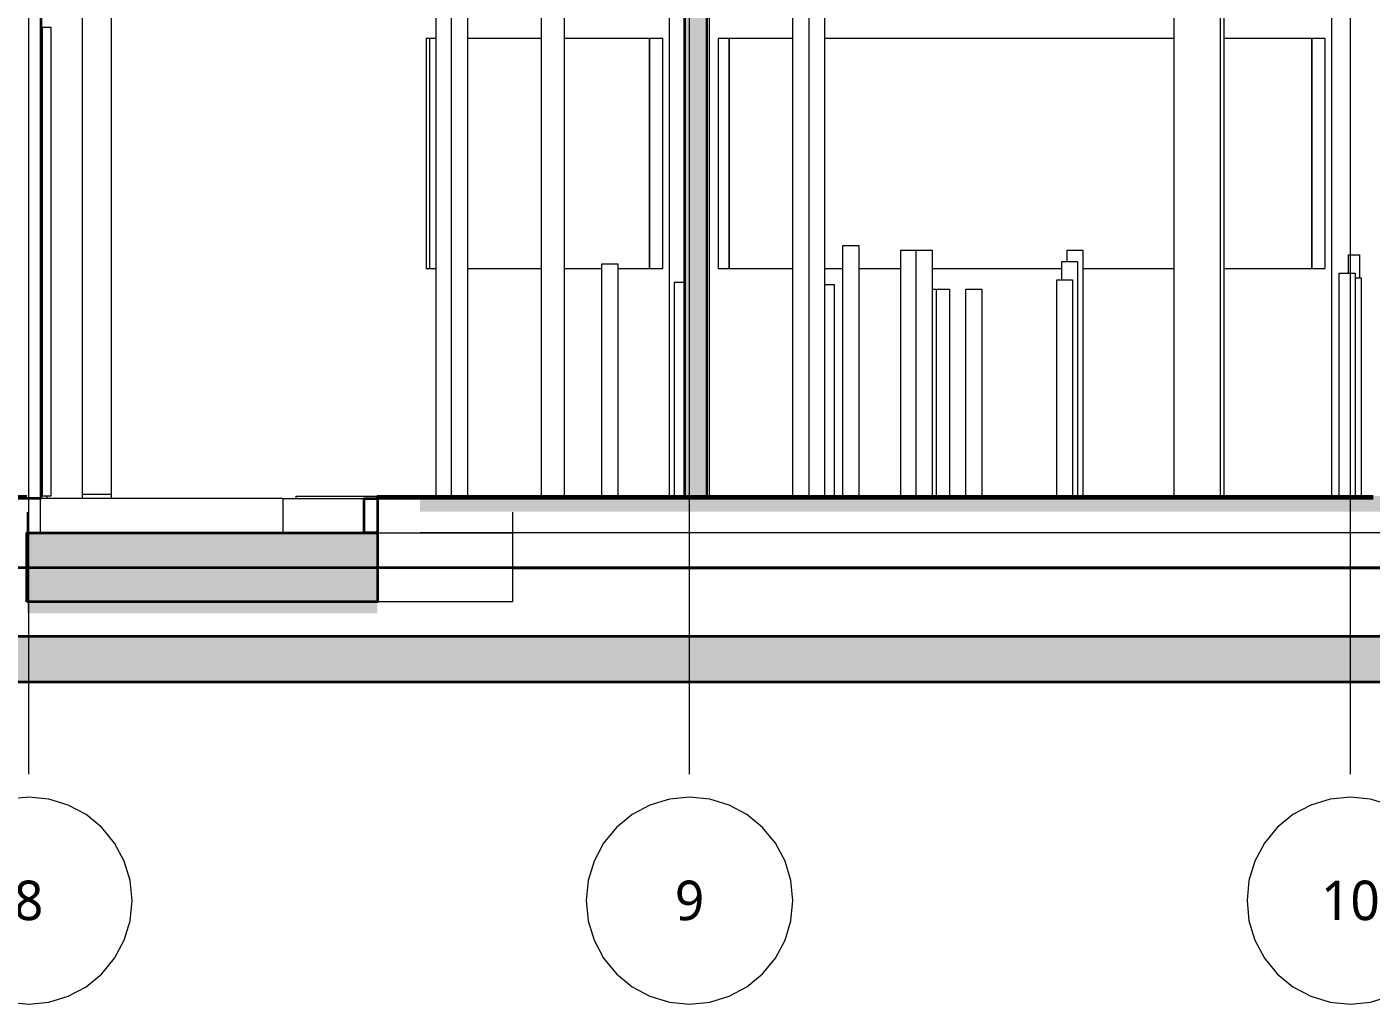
# Model space of a CAD drawing. Header units: millimetres. Extents: x 0 to 153524, y 0 to 59400.
# Drawn here: x 34685 to 40535, y 42700 to 46951 of the extents above; entities that cross this region are included whole.
import ezdxf

# ---------------------------------------------------------------- set-up
doc = ezdxf.new("R2010")
doc.units = ezdxf.units.MM
doc.linetypes.add('DASHDOT', pattern=[3.556, 2.54, -0.508, 0, -0.508])
for name, color, linetype, lineweight in [('01_切断（構造・壁）', 7, 'Continuous', 35), ('02_切断（家具）', 8, 'Continuous', 18), ('05_断熱（仮）', 2, 'Continuous', 9), ('10_見えがかり', 7, 'Continuous', 13), ('11_見えがかり（家具）', 8, 'Continuous', 9), ('12_見えがかり（ガラス）', 5, 'Continuous', 9), ('40_通り芯', 1, 'DASHDOT', 9), ('41_通り芯の符号', 1, 'Continuous', 13)]:
    doc.layers.add(name, color=color, linetype=linetype, lineweight=lineweight)
doc.styles.add('JP', font='NotoSansCJKjp-Regular.otf')

msp = doc.modelspace()

# ---------------------------------------------------------------- hatches: boundary and pattern name
at = {"layer": '01_切断（構造・壁）'}
for color, points in [(7, [(37473.8, 44900), (37415.7, 44900), (37240.6, 44900), (37178.4, 44900), (37178.3, 44900), (37177.2, 44900), (37176, 44900), (37173.6, 44900), (37168.6, 44900), (37161.5, 44900), (37152.3, 44900), (37141.3, 44900), (37128.8, 44900), (37115, 44900), (37100.1, 44900), (37084.4, 44900), (37068.2, 44900), (37051.6, 44900), (37035, 44900), (37018.6, 44900), (37002.7, 44900), (36987.6, 44900), (36973.6, 44900), (36959.7, 44900), (36944.7, 44900), (36928.9, 44900), (36912.4, 44900), (36895.3, 44900), (36877.8, 44900), (36860, 44900), (36842.1, 44900), (36824.2, 44900), (36806.6, 44900), (36789.4, 44900), (36772.7, 44900), (36756.8, 44900), (36741.8, 44900), (36727.7, 44900), (36724.4, 44900), (36719.1, 44900), (36713.4, 44900), (36707.3, 44900), (36700.8, 44900), (36693.9, 44900), (36686.7, 44900), (36679, 44900), (36671, 44900), (36662.7, 44900), (36654, 44900), (36644.9, 44900), (36635.6, 44900), (36625.9, 44900), (36615.9, 44900), (36605.7, 44900), (36595.1, 44900), (36584.3, 44900), (36573.3, 44900), (36560.8, 44900), (36546, 44900), (36529, 44900), (36510.1, 44900), (36489.5, 44900), (36467.4, 44900), (36444.2, 44900), (36420, 44900), (36344.9, 44900), (36343.6, 44900), (36340.3, 44900), (36335.1, 44900), (36328.2, 44900), (36319.6, 44900), (36309.5, 44900), (36298.1, 44900), (36285.4, 44900), (36271.8, 44900), (36257.3, 44900), (36242.4, 44900), (36227.1, 44900), (36211.8, 44900), (36210.4, 44900), (36210.4, 44909), (36210.4, 44910), (36211.8, 44910), (36227.1, 44910), (36242.4, 44910), (36257.3, 44910), (36271.8, 44910), (36285.4, 44910), (36298.1, 44910), (36309.5, 44910), (36319.6, 44910), (36328.2, 44910), (36335.1, 44910), (36340.3, 44910), (36343.6, 44910), (36344.9, 44910), (36420, 44910), (36444.2, 44910), (36467.4, 44910), (36489.5, 44910), (36510.1, 44910), (36529, 44910), (36546, 44910), (36560.8, 44910), (36573.3, 44910), (36584.3, 44910), (36595.1, 44910), (36605.7, 44910), (36615.9, 44910), (36625.9, 44910), (36635.6, 44910), (36644.9, 44910), (36654, 44910), (36662.7, 44910), (36671, 44910), (36679, 44910), (36686.7, 44910), (36693.9, 44910), (36700.8, 44910), (36707.3, 44910), (36713.4, 44910), (36719.1, 44910), (36724.4, 44910), (36727.7, 44910), (36741.8, 44910), (36756.8, 44910), (36772.7, 44910), (36789.4, 44910), (36806.6, 44910), (36824.2, 44910), (36842.1, 44910), (36860, 44910), (36877.8, 44910), (36895.3, 44910), (36912.4, 44910), (36928.9, 44910), (36944.7, 44910), (36959.7, 44910), (36973.6, 44910), (36987.6, 44910), (37002.7, 44910), (37018.6, 44910), (37035, 44910), (37051.6, 44910), (37068.2, 44910), (37084.4, 44910), (37100.1, 44910), (37115, 44910), (37128.8, 44910), (37141.3, 44910), (37152.3, 44910), (37161.5, 44910), (37168.6, 44910), (37173.6, 44910), (37176, 44910), (37177.2, 44910), (37178.3, 44910), (37178.4, 44910), (37240.6, 44910), (37415.7, 44910), (37473.8, 44910), (37566.7, 44910), (37566.7, 44903.8), (37566.7, 44900)]), (7, [(47879.6, 44842), (47879.6, 44900), (36396.1, 44900), (36396.1, 44842)]), (7, [(40450.8, 44900), (40263.7, 44900), (40146.7, 44900), (39971.6, 44900), (39796.6, 44900), (39621.5, 44900), (39446.4, 44900), (39271.4, 44900), (39154.4, 44900), (38874.3, 44900), (38594.2, 44900), (38314.1, 44900), (38034, 44900), (37753.9, 44900), (37566.7, 44900), (37566.7, 44906.2), (37566.7, 44910), (37753.9, 44910), (38034, 44910), (38314.1, 44910), (38594.2, 44910), (38874.3, 44910), (39154.4, 44910), (39271.4, 44910), (39446.4, 44910), (39621.5, 44910), (39796.6, 44910), (39971.6, 44910), (40146.7, 44910), (40263.7, 44910), (40450.8, 44910), (40450.8, 44903.8), (40450.8, 44903.8)]), (7, [(40450.8, 44910), (40543.8, 44910), (40823.9, 44910), (41104, 44910), (41384.1, 44910), (41664.2, 44910), (41944.3, 44910), (42002.4, 44910), (42177.5, 44910), (42352.5, 44910), (42527.6, 44910), (42702.7, 44910), (42877.7, 44910), (43052.8, 44910), (43332.9, 44910), (43332.9, 44903.8), (43332.9, 44903.8), (43332.9, 44900), (43052.8, 44900), (42877.7, 44900), (42702.7, 44900), (42527.6, 44900), (42352.5, 44900), (42177.5, 44900), (42002.4, 44900), (41944.3, 44900), (41664.2, 44900), (41384.1, 44900), (41104, 44900), (40823.9, 44900), (40543.8, 44900), (40450.8, 44900), (40450.8, 44906.2), (40450.8, 44906.2)]), (8, [(69279.8, 44100), (69129.8, 44100), (14654.1, 44100), (14504.1, 44100), (14504.1, 44300), (14504.1, 44752), (14654.1, 44752), (14654.1, 44300), (69129.8, 44300), (69129.8, 44752), (69279.8, 44752), (69279.8, 44300)]), (7, [(34684.7, 44450), (34684.7, 44629.6), (34684.7, 44750), (35266.4, 44750), (35270.5, 44750), (35327.9, 44750), (35329.8, 44750), (35333.2, 44750), (35700.6, 44750), (35703.5, 44750), (35709.7, 44750), (35918.7, 44750), (35918.8, 44750), (35925.2, 44750), (35932.5, 44750), (35940.7, 44750), (35949.6, 44750), (35951, 44750), (35954.8, 44750), (36047.6, 44750), (36049.3, 44750), (36052.7, 44750), (36057.9, 44750), (36064.6, 44750), (36072.8, 44750), (36082.3, 44750), (36093, 44750), (36104.6, 44750), (36117.1, 44750), (36130.1, 44750), (36143.4, 44750), (36156.8, 44750), (36169.9, 44750), (36182.4, 44750), (36195.9, 44750), (36210.4, 44750), (36210.4, 44479.8), (36210.4, 44450), (36195.9, 44450), (36182.4, 44450), (36169.9, 44450), (36156.8, 44450), (36143.4, 44450), (36130.1, 44450), (36117.1, 44450), (36104.6, 44450), (36093, 44450), (36082.3, 44450), (36072.8, 44450), (36064.6, 44450), (36057.9, 44450), (36052.7, 44450), (36049.3, 44450), (36047.6, 44450), (35954.8, 44450), (35951, 44450), (35949.6, 44450), (35940.7, 44450), (35932.5, 44450), (35925.2, 44450), (35918.8, 44450), (35918.7, 44450), (35709.7, 44450), (35703.5, 44450), (35700.6, 44450), (35333.2, 44450), (35329.8, 44450), (35327.9, 44450), (35270.5, 44450), (35266.4, 44450)])]:
    msp.add_hatch(color=color, dxfattribs=at).paths.add_polyline_path(points)
at = {"layer": '02_切断（家具）'}
msp.add_hatch(color=8, dxfattribs=at).paths.add_polyline_path([(37613.2, 47909.4), (37613.8, 47909.4), (37614.4, 47909.4), (37615, 47909.4), (37615.5, 47909.4), (37616.1, 47909.4), (37616.6, 47909.4), (37617.1, 47909.4), (37617.6, 47909.4), (37618.1, 47909.4), (37618.6, 47909.4), (37619.1, 47909.4), (37619.6, 47909.4), (37620.1, 47909.4), (37620.6, 47909.4), (37621.1, 47909.4), (37621.7, 47909.4), (37622.2, 47909.4), (37622.7, 47909.4), (37623.2, 47909.4), (37623.7, 47909.4), (37624.3, 47909.4), (37625.8, 47909.4), (37626.3, 47909.4), (37627.8, 47909.4), (37628.3, 47909.4), (37629.7, 47909.4), (37630.2, 47909.4), (37630.6, 47909.4), (37631, 47909.4), (37631.4, 47909.4), (37631.8, 47909.4), (37632.2, 47909.4), (37632.6, 47909.4), (37633, 47909.4), (37633.5, 47909.4), (37633.9, 47909.4), (37634.3, 47909.4), (37634.7, 47909.4), (37635.1, 47909.4), (37635.5, 47909.4), (37636, 47909.4), (37636.4, 47909.4), (37637, 47909.4), (37637.4, 47909.4), (37638, 47909.4), (37638.3, 47909.4), (37638.8, 47909.4), (37639.1, 47909.4), (37639.5, 47909.4), (37639.8, 47909.4), (37640.1, 47909.4), (37640.3, 47909.4), (37640.5, 47909.4), (37640.7, 47909.4), (37640.8, 47909.4), (37641, 47909.4), (37641.1, 47909.4), (37641.1, 45698.2), (37641.1, 45698.2), (37641.1, 44900), (37640.4, 44900), (37637.9, 44900), (37635.6, 44900), (37633.5, 44900), (37631.5, 44900), (37629.7, 44900), (37628, 44900), (37626.4, 44900), (37625, 44900), (37623.6, 44900), (37622.3, 44900), (37621, 44900), (37619.8, 44900), (37618.6, 44900), (37617.4, 44900), (37616.3, 44900), (37615.1, 44900), (37614.1, 44900), (37613, 44900), (37612, 44900), (37611, 44900), (37610, 44900), (37609, 44900), (37608.1, 44900), (37607.2, 44900), (37606.3, 44900), (37605.4, 44900), (37604.5, 44900), (37603.7, 44900), (37602.9, 44900), (37602.1, 44900), (37601.3, 44900), (37600.5, 44900), (37599.8, 44900), (37599, 44900), (37598.3, 44900), (37597.6, 44900), (37596.9, 44900), (37596.2, 44900), (37595.6, 44900), (37594.9, 44900), (37594.3, 44900), (37593.6, 44900), (37593, 44900), (37592.3, 44900), (37591.6, 44900), (37591, 44900), (37590.3, 44900), (37589.5, 44900), (37588.8, 44900), (37588.1, 44900), (37587.3, 44900), (37586.6, 44900), (37585.8, 44900), (37585, 44900), (37584.2, 44900), (37583.3, 44900), (37582.5, 44900), (37581.6, 44900), (37580.7, 44900), (37579.8, 44900), (37578.9, 44900), (37578, 44900), (37577, 44900), (37576, 44900), (37575, 44900), (37574, 44900), (37573, 44900), (37571.9, 44900), (37570.8, 44900), (37569.7, 44900), (37568.6, 44900), (37567.4, 44900), (37566.2, 44900), (37564.9, 44900), (37563.6, 44900), (37562.2, 44900), (37560.6, 44900), (37559, 44900), (37557.3, 44900), (37555.4, 44900), (37553.3, 44900), (37551.1, 44900), (37550.6, 44900), (37550.6, 47375.2), (37550.6, 48140), (37551.9, 48140), (37553.6, 48140), (37555.2, 48140), (37556.9, 48140), (37558.5, 48140), (37560.2, 48140), (37561.8, 48140), (37563.4, 48140), (37565.1, 48140), (37566.7, 48140), (37567.6, 48140), (37567.6, 47963.9), (37567.6, 47909.3), (37568.3, 47909.3), (37569.9, 47909.3), (37571.5, 47909.3), (37573, 47909.3), (37574.6, 47909.3), (37576.2, 47909.3), (37577.8, 47909.3), (37579.3, 47909.3), (37580.9, 47909.3), (37582.4, 47909.3), (37583.9, 47909.3), (37585.4, 47909.3), (37587, 47909.3), (37588.5, 47909.3), (37590.1, 47909.3), (37591.7, 47909.3), (37593.4, 47909.3), (37595.2, 47909.3), (37597, 47909.3), (37598.9, 47909.3), (37600.9, 47909.3), (37602.9, 47909.3), (37605, 47909.4), (37607.2, 47909.4), (37609.5, 47909.4), (37609.8, 47909.4), (37610.5, 47909.4), (37611.2, 47909.4), (37611.9, 47909.4), (37612.6, 47909.4), (37612.6, 47909.4)])
at = {"layer": '05_断熱（仮）', "true_color": 0xf3d98b}
msp.add_hatch(color=8, dxfattribs=at).paths.add_polyline_path([(34684.7, 44449), (36210.4, 44449), (36210.4, 44429.8), (36210.4, 44400), (36195.9, 44400), (36182.4, 44400), (36169.9, 44400), (36156.8, 44400), (36143.4, 44400), (36130.1, 44400), (36117.1, 44400), (36104.6, 44400), (36093, 44400), (36082.3, 44400), (36072.8, 44400), (36064.6, 44400), (36057.9, 44400), (36052.7, 44400), (36049.3, 44400), (36047.6, 44400), (35954.8, 44400), (35951, 44400), (35949.6, 44400), (35940.7, 44400), (35932.5, 44400), (35925.2, 44400), (35918.8, 44400), (35918.7, 44400), (35709.7, 44400), (35703.5, 44400), (35700.6, 44400), (35333.2, 44400), (35329.8, 44400), (35327.9, 44400), (35270.5, 44400), (35266.4, 44400), (34684.7, 44400)])

# ---------------------------------------------------------------- linework, layer by layer
at = {"layer": '01_切断（構造・壁）'}
for points in [[(34682.2, 47613), (34682.2, 47613), (34744.7, 47613), (34744.7, 47613), (34744.7, 46458.4), (34744.7, 44900), (34682.2, 44900), (34624.6, 44900), (34624.6, 46478.8), (34624.6, 47613), (34682.2, 47613), (34682.2, 47613)], [(31801.7, 44910), (32186.1, 44910), (32522.5, 44910), (32858.8, 44910), (33195.2, 44910), (33531.6, 44910), (34684.7, 44910)], [(36201.4, 44750), (36185.6, 44750), (36173.8, 44750), (36173.6, 44750), (36172.5, 44750), (36160.9, 44750), (36160.6, 44750), (36159.9, 44750), (36159, 44750), (36157.8, 44750), (36156.3, 44750), (36154.6, 44750), (36152.8, 44750), (36152.7, 44750), (36152.7, 44885), (36152.7, 44885), (36152.7, 44900), (36152.8, 44900), (36154.6, 44900), (36156.3, 44900), (36157.8, 44900), (36159, 44900), (36159.9, 44900), (36160.6, 44900), (36160.9, 44900), (36172.5, 44900), (36173.6, 44900), (36173.8, 44900), (36185.6, 44900), (36201.4, 44900), (36201.4, 44900), (36209.9, 44900), (36210.4, 44900), (36210.4, 44764.9), (36210.4, 44750), (36209.9, 44750), (36201.4, 44750), (36201.4, 44750)], [(37473.8, 44900), (37415.7, 44900), (37240.6, 44900), (37178.4, 44900), (37178.3, 44900), (37177.2, 44900), (37176, 44900), (37173.6, 44900), (37168.6, 44900), (37161.5, 44900), (37152.3, 44900), (37141.3, 44900), (37128.8, 44900), (37115, 44900), (37100.1, 44900), (37084.4, 44900), (37068.2, 44900), (37051.6, 44900), (37035, 44900), (37018.6, 44900), (37002.7, 44900), (36987.6, 44900), (36973.6, 44900), (36959.7, 44900), (36944.7, 44900), (36928.9, 44900), (36912.4, 44900), (36895.3, 44900), (36877.8, 44900), (36860, 44900), (36842.1, 44900), (36824.2, 44900), (36806.6, 44900), (36789.4, 44900), (36772.7, 44900), (36756.8, 44900), (36741.8, 44900), (36727.7, 44900), (36724.4, 44900), (36719.1, 44900), (36713.4, 44900), (36707.3, 44900), (36700.8, 44900), (36693.9, 44900), (36686.7, 44900), (36679, 44900), (36671, 44900), (36662.7, 44900), (36654, 44900), (36644.9, 44900), (36635.6, 44900), (36625.9, 44900), (36615.9, 44900), (36605.7, 44900), (36595.1, 44900), (36584.3, 44900), (36573.3, 44900), (36560.8, 44900), (36546, 44900), (36529, 44900), (36510.1, 44900), (36489.5, 44900), (36467.4, 44900), (36444.2, 44900), (36420, 44900), (36344.9, 44900), (36343.6, 44900), (36340.3, 44900), (36335.1, 44900), (36328.2, 44900), (36319.6, 44900), (36309.5, 44900), (36298.1, 44900), (36285.4, 44900), (36271.8, 44900), (36257.3, 44900), (36242.4, 44900), (36227.1, 44900), (36211.8, 44900), (36210.4, 44900), (36210.4, 44909), (36210.4, 44910), (36211.8, 44910), (36227.1, 44910), (36242.4, 44910), (36257.3, 44910), (36271.8, 44910), (36285.4, 44910), (36298.1, 44910), (36309.5, 44910), (36319.6, 44910), (36328.2, 44910), (36335.1, 44910), (36340.3, 44910), (36343.6, 44910), (36344.9, 44910), (36420, 44910), (36444.2, 44910), (36467.4, 44910), (36489.5, 44910), (36510.1, 44910), (36529, 44910), (36546, 44910), (36560.8, 44910), (36573.3, 44910), (36584.3, 44910), (36595.1, 44910), (36605.7, 44910), (36615.9, 44910), (36625.9, 44910), (36635.6, 44910), (36644.9, 44910), (36654, 44910), (36662.7, 44910), (36671, 44910), (36679, 44910), (36686.7, 44910), (36693.9, 44910), (36700.8, 44910), (36707.3, 44910), (36713.4, 44910), (36719.1, 44910), (36724.4, 44910), (36727.7, 44910), (36741.8, 44910), (36756.8, 44910), (36772.7, 44910), (36789.4, 44910), (36806.6, 44910), (36824.2, 44910), (36842.1, 44910), (36860, 44910), (36877.8, 44910), (36895.3, 44910), (36912.4, 44910), (36928.9, 44910), (36944.7, 44910), (36959.7, 44910), (36973.6, 44910), (36987.6, 44910), (37002.7, 44910), (37018.6, 44910), (37035, 44910), (37051.6, 44910), (37068.2, 44910), (37084.4, 44910), (37100.1, 44910), (37115, 44910), (37128.8, 44910), (37141.3, 44910), (37152.3, 44910), (37161.5, 44910), (37168.6, 44910), (37173.6, 44910), (37176, 44910), (37177.2, 44910), (37178.3, 44910), (37178.4, 44910), (37240.6, 44910), (37415.7, 44910), (37473.8, 44910), (37566.7, 44910), (37566.7, 44903.8), (37566.7, 44900), (37473.8, 44900)], [(40450.8, 44900), (40263.7, 44900), (40146.7, 44900), (39971.6, 44900), (39796.6, 44900), (39621.5, 44900), (39446.4, 44900), (39271.4, 44900), (39154.4, 44900), (38874.3, 44900), (38594.2, 44900), (38314.1, 44900), (38034, 44900), (37753.9, 44900), (37566.7, 44900), (37566.7, 44906.2), (37566.7, 44910), (37753.9, 44910), (38034, 44910), (38314.1, 44910), (38594.2, 44910), (38874.3, 44910), (39154.4, 44910), (39271.4, 44910), (39446.4, 44910), (39621.5, 44910), (39796.6, 44910), (39971.6, 44910), (40146.7, 44910), (40263.7, 44910), (40450.8, 44910), (40450.8, 44903.8), (40450.8, 44903.8), (40450.8, 44900)], [(40450.8, 44910), (40543.8, 44910)], [(40543.8, 44900), (40450.8, 44900), (40450.8, 44906.2), (40450.8, 44906.2), (40450.8, 44910)], [(69279.8, 44100), (69129.8, 44100), (14654.1, 44100), (14504.1, 44100), (14504.1, 44300), (14504.1, 44752), (14654.1, 44752), (14654.1, 44300), (69129.8, 44300), (69129.8, 44752), (69279.8, 44752), (69279.8, 44300), (69279.8, 44100)], [(34684.7, 44450), (34684.7, 44629.6), (34684.7, 44750), (35266.4, 44750), (35270.5, 44750), (35327.9, 44750), (35329.8, 44750), (35333.2, 44750), (35700.6, 44750), (35703.5, 44750), (35709.7, 44750), (35918.7, 44750), (35918.8, 44750), (35925.2, 44750), (35932.5, 44750), (35940.7, 44750), (35949.6, 44750), (35951, 44750), (35954.8, 44750), (36047.6, 44750), (36049.3, 44750), (36052.7, 44750), (36057.9, 44750), (36064.6, 44750), (36072.8, 44750), (36082.3, 44750), (36093, 44750), (36104.6, 44750), (36117.1, 44750), (36130.1, 44750), (36143.4, 44750), (36156.8, 44750), (36169.9, 44750), (36182.4, 44750), (36195.9, 44750), (36210.4, 44750), (36210.4, 44479.8), (36210.4, 44450), (36195.9, 44450), (36182.4, 44450), (36169.9, 44450), (36156.8, 44450), (36143.4, 44450), (36130.1, 44450), (36117.1, 44450), (36104.6, 44450), (36093, 44450), (36082.3, 44450), (36072.8, 44450), (36064.6, 44450), (36057.9, 44450), (36052.7, 44450), (36049.3, 44450), (36047.6, 44450), (35954.8, 44450), (35951, 44450), (35949.6, 44450), (35940.7, 44450), (35932.5, 44450), (35925.2, 44450), (35918.8, 44450), (35918.7, 44450), (35709.7, 44450), (35703.5, 44450), (35700.6, 44450), (35333.2, 44450), (35329.8, 44450), (35327.9, 44450), (35270.5, 44450), (35266.4, 44450), (34684.7, 44450)], [(9500, 44600), (78500, 44600)]]:
    msp.add_lwpolyline(points, dxfattribs=at)
at = {"layer": '02_切断（家具）'}
msp.add_lwpolyline([(37641.1, 47909.4), (37641.1, 45698.2), (37641.1, 45698.2), (37641.1, 44900), (37640.4, 44900), (37637.9, 44900), (37635.6, 44900), (37633.5, 44900), (37631.5, 44900), (37629.7, 44900), (37628, 44900), (37626.4, 44900), (37625, 44900), (37623.6, 44900), (37622.3, 44900), (37621, 44900), (37619.8, 44900), (37618.6, 44900), (37617.4, 44900), (37616.3, 44900), (37615.1, 44900), (37614.1, 44900), (37613, 44900), (37612, 44900), (37611, 44900), (37610, 44900), (37609, 44900), (37608.1, 44900), (37607.2, 44900), (37606.3, 44900), (37605.4, 44900), (37604.5, 44900), (37603.7, 44900), (37602.9, 44900), (37602.1, 44900), (37601.3, 44900), (37600.5, 44900), (37599.8, 44900), (37599, 44900), (37598.3, 44900), (37597.6, 44900), (37596.9, 44900), (37596.2, 44900), (37595.6, 44900), (37594.9, 44900), (37594.3, 44900), (37593.6, 44900), (37593, 44900), (37592.3, 44900), (37591.6, 44900), (37591, 44900), (37590.3, 44900), (37589.5, 44900), (37588.8, 44900), (37588.1, 44900), (37587.3, 44900), (37586.6, 44900), (37585.8, 44900), (37585, 44900), (37584.2, 44900), (37583.3, 44900), (37582.5, 44900), (37581.6, 44900), (37580.7, 44900), (37579.8, 44900), (37578.9, 44900), (37578, 44900), (37577, 44900), (37576, 44900), (37575, 44900), (37574, 44900), (37573, 44900), (37571.9, 44900), (37570.8, 44900), (37569.7, 44900), (37568.6, 44900), (37567.4, 44900), (37566.2, 44900), (37564.9, 44900), (37563.6, 44900), (37562.2, 44900), (37560.6, 44900), (37559, 44900), (37557.3, 44900), (37555.4, 44900), (37553.3, 44900), (37551.1, 44900), (37550.6, 44900), (37550.6, 47375.2)], dxfattribs=at)
at = {"layer": '10_見えがかり'}
for points in [[(37481.1, 45046.4), (37481.1, 45228.6), (37481.1, 45410.7), (37481.1, 45592.9), (37481.1, 45775), (37481.1, 45957.1), (37481.1, 46139.3), (37481.1, 46321.4), (37481.1, 46503.6), (37481.1, 46685.7), (37481.1, 46867.9), (37481.1, 47050), (37481.1, 47232.2), (37481.1, 47414.3), (37481.1, 47596.4), (37481.1, 47629.4)], [(37654.2, 47629.4), (37654.2, 47596.4), (37654.2, 47414.3), (37654.2, 47232.2), (37654.2, 47050), (37654.2, 46867.9), (37654.2, 46685.7), (37654.2, 46503.6), (37654.2, 46321.4), (37654.2, 46139.3), (37654.2, 45957.1), (37654.2, 45775), (37654.2, 45592.9), (37654.2, 45410.7), (37654.2, 45228.6), (37654.2, 45046.4), (37654.2, 44912)], [(40364, 45046.4), (40364, 45228.6), (40364, 45410.7), (40364, 45592.9), (40364, 45775), (40364, 45957.1), (40364, 46139.3), (40364, 46321.4), (40364, 46503.6), (40364, 46685.7), (40364, 46867.9), (40364, 47050), (40364, 47232.2), (40364, 47414.3), (40364, 47596.4), (40364, 47629.4)], [(35797.4, 44900), (35052.3, 44900), (35052.3, 47000), (34924.9, 47000), (34924.9, 44900), (34773.3, 44900)], [(34788.6, 46950), (34788.6, 44910), (34753, 44910), (34753, 46950), (34788.6, 46950)], [(36463.8, 46900), (36423, 46900), (36423, 45900), (36463.8, 45900)], [(36436.3, 46898), (36436.3, 45902)], [(36922.2, 46900), (36604.8, 46900)], [(37452.3, 46900), (37025.3, 46900)], [(37258.2, 45900), (37452.3, 45900), (37452.3, 46900)], [(38016.8, 46900), (37693.1, 46900), (37693.1, 45900), (38016.8, 45900)], [(39676.1, 46900), (38157.6, 46900)], [(40335.2, 46900), (39895.8, 46900)], [(39895.8, 45900), (40335.2, 45900), (40335.2, 46900)], [(36604.8, 45900), (36922.2, 45900)], [(37025.3, 45900), (37184.5, 45900)], [(38157.6, 45900), (38233.5, 45900)], [(38307.5, 45900), (38485.8, 45900)], [(38626.9, 45900), (39187.4, 45900)], [(39281.9, 45900), (39676.1, 45900)], [(37481.1, 44912), (37481.1, 45046.4)], [(40364, 44912), (40364, 45046.4)], [(34771.3, 44908), (34771.3, 44900), (34746.9, 44900)], [(35050.3, 44916.6), (34926.9, 44916.6)], [(35050.3, 44900), (34926.9, 44900)], [(35857.1, 44910), (36208.4, 44910)], [(35857.1, 44902), (35857.1, 44910)], [(34685.6, 44840.2), (34685.6, 44752)], [(36212.4, 44750), (36798.8, 44750), (36798.8, 44450), (36212.4, 44450)], [(36396.1, 44752), (47879.6, 44752)], [(36800.8, 44595), (48012, 44595)]]:
    msp.add_lwpolyline(points, dxfattribs=at)
at = {"layer": '11_見えがかり（家具）'}
for points in [[(37545.8, 44912), (37545.8, 48140)], [(37645.8, 47911.1), (37645.8, 44912)], [(36465.8, 44912), (36465.8, 47590.7)], [(36533.1, 44912), (36533.1, 47590.7)], [(36602.8, 47590.7), (36602.8, 44912)], [(36924.2, 44912), (36924.2, 47590.7)], [(37023.3, 47590.7), (37023.3, 44912)], [(38018.8, 44912), (38018.8, 47590.7)], [(38088.5, 47590.7), (38088.5, 44912)], [(38155.6, 47590.7), (38155.6, 44912)], [(39678.1, 44912), (39678.1, 47590.7)], [(39877.7, 47590.7), (39877.7, 44912)], [(39893.8, 47590.7), (39893.8, 44912)], [(38235.5, 46000), (38305.5, 46000), (38305.5, 44912)], [(38235.5, 44912), (38235.5, 46000)], [(38487.8, 45980), (38553.1, 45980)], [(38487.8, 44912), (38487.8, 45980)], [(38555.1, 45980), (38624.5, 45980), (38624.5, 44912)], [(38555.1, 44912), (38555.1, 45980)], [(39189.4, 45930), (39257.9, 45930), (39257.9, 44912)], [(39189.4, 45852), (39189.4, 45930)], [(39212.2, 45980), (39279.9, 45980), (39279.9, 44912)], [(39212.2, 45932), (39212.2, 45980)], [(40436, 45960), (40485, 45960), (40485, 45862)], [(40436, 45882), (40436, 45960)], [(37186.5, 44912), (37186.5, 45920), (37256.2, 45920), (37256.2, 44912)], [(40396.6, 45880), (40465.9, 45880), (40465.9, 44912)], [(40396.6, 44912), (40396.6, 45880)], [(37503.2, 45840), (37543.8, 45840)], [(37503.2, 44912), (37503.2, 45840)], [(38157.6, 45830), (38198.5, 45830), (38198.5, 44912)], [(38626.9, 45810), (38642.7, 45810), (38642.7, 44912)], [(38644.7, 45810), (38700.2, 45810), (38700.2, 44912)], [(38770.8, 45810), (38840.5, 45810), (38840.5, 44912)], [(38770.8, 44912), (38770.8, 45810)], [(39167.2, 45850), (39236, 45850), (39236, 44912)], [(39167.2, 44912), (39167.2, 45850)], [(40467.9, 45860), (40491.8, 45860), (40491.8, 44912)], [(34743.1, 44898), (34743.1, 44752)], [(35799.4, 44752), (35799.4, 44900), (36150.7, 44900)], [(36798.8, 44840), (36798.8, 44752)]]:
    msp.add_lwpolyline(points, dxfattribs=at)
at = {"layer": '12_見えがかり（ガラス）'}
for points in [[(37394.6, 46898), (37394.6, 45902)], [(37394.6, 45902), (37394.6, 46898)], [(37740.6, 45902), (37740.6, 46898)], [(37740.6, 46898), (37740.6, 45902)], [(40277.6, 46898), (40277.6, 45902)], [(40277.6, 45902), (40277.6, 46898)]]:
    msp.add_lwpolyline(points, dxfattribs=at)
at = {"layer": '40_通り芯'}
for points in [[(34692.5, 43700), (34692.5, 54700)], [(37568.7, 43700), (37568.7, 54700)], [(40444.9, 43700), (40444.9, 54700)]]:
    msp.add_lwpolyline(points, dxfattribs=at)
at = {"layer": '41_通り芯の符号'}
for points in [[(35142.5, 43150), (35133.9, 43237.8), (35108.2, 43322.2), (35066.7, 43400), (35010.7, 43468.2), (34942.5, 43524.2), (34864.7, 43565.7), (34780.3, 43591.4), (34692.5, 43600), (34604.7, 43591.4)], [(38018.7, 43150), (38010.1, 43237.8), (37984.4, 43322.2), (37942.9, 43400), (37886.9, 43468.2), (37818.7, 43524.2), (37740.9, 43565.7), (37656.5, 43591.4), (37568.7, 43600), (37480.9, 43591.4), (37396.5, 43565.7), (37318.7, 43524.2), (37250.5, 43468.2), (37194.5, 43400), (37153, 43322.2), (37127.3, 43237.8), (37118.7, 43150), (37127.3, 43062.2), (37153, 42977.8), (37194.5, 42900), (37250.5, 42831.8), (37318.7, 42775.8), (37396.5, 42734.3), (37480.9, 42708.6), (37568.7, 42700), (37656.5, 42708.6), (37740.9, 42734.3), (37818.7, 42775.8), (37886.9, 42831.8), (37942.9, 42900), (37984.4, 42977.8), (38010.1, 43062.2), (38018.7, 43150)], [(40617.1, 43565.7), (40532.7, 43591.4), (40444.9, 43600), (40357.1, 43591.4), (40272.7, 43565.7), (40194.9, 43524.2), (40126.7, 43468.2), (40070.7, 43400), (40029.2, 43322.2), (40003.5, 43237.8), (39994.9, 43150), (40003.5, 43062.2), (40029.2, 42977.8), (40070.7, 42900), (40126.7, 42831.8), (40194.9, 42775.8), (40272.7, 42734.3), (40357.1, 42708.6), (40444.9, 42700), (40532.7, 42708.6), (40617.1, 42734.3)], [(34604.7, 42708.6), (34692.5, 42700), (34780.3, 42708.6), (34864.7, 42734.3), (34942.5, 42775.8), (35010.7, 42831.8), (35066.7, 42900), (35108.2, 42977.8), (35133.9, 43062.2), (35142.5, 43150)]]:
    msp.add_lwpolyline(points, dxfattribs=at)

# ---------------------------------------------------------------- texts
at = {"layer": '41_通り芯の符号', "attachment_point": 5, "style": 'JP'}
for s, insert, char_height in [('8', (34692.5, 43150), 172), ('9', (37568.7, 43150), 172), ('10', (40444.9, 43150), 171.99)]:
    msp.add_mtext(s, dxfattribs=dict(at, insert=insert, char_height=char_height))

doc.saveas('drawing.dxf')
